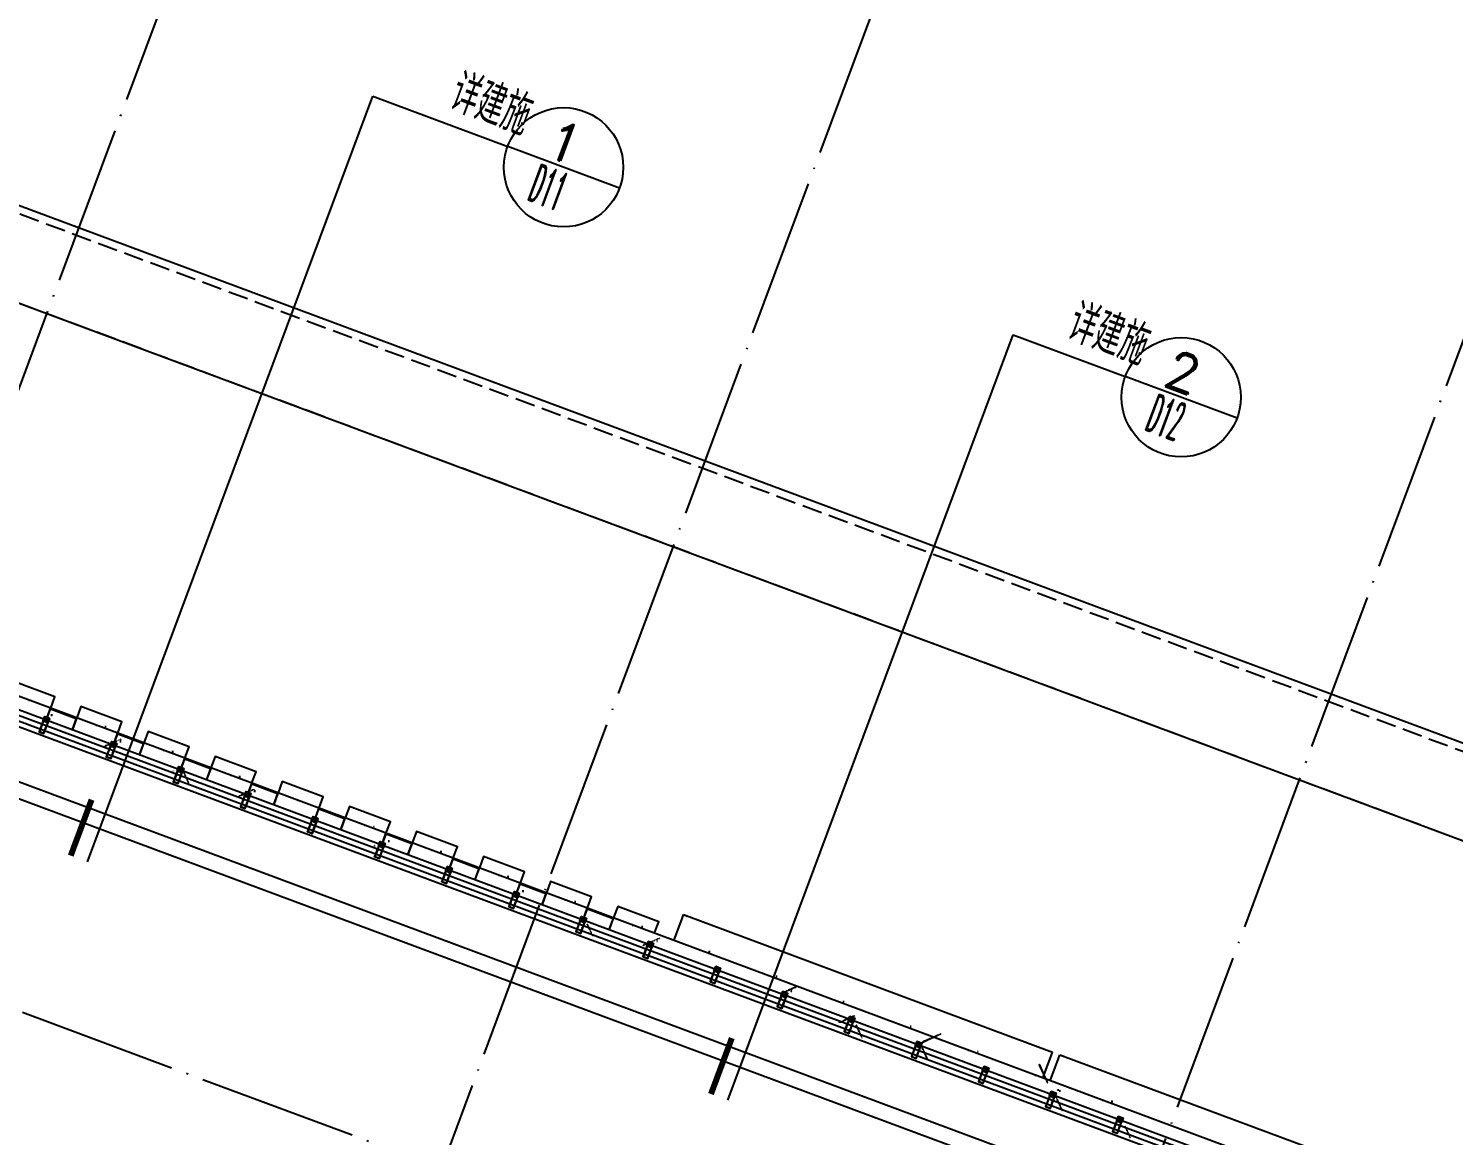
# Model space of a CAD drawing. Header units: millimetres. Extents: x 600121811 to 600690586, y 3472921280 to 3473279938.
# Drawn here: x 600526189 to 600544101, y 3473098117 to 3473112036 of the extents above; entities that cross this region are included whole.
import ezdxf
from ezdxf.enums import TextEntityAlignment as Align

# ---------------------------------------------------------------- set-up
doc = ezdxf.new("R2010")
doc.units = ezdxf.units.MM
doc.header["$LTSCALE"] = 1000
for name, pattern in [('AX-MALL-GIRD-200$0$DOTE', [2.4200000000000004, 2, -0.2, 0.02, -0.2]), ('AX-MALL-WALL-GJ$0$CENTER', [2, 1.25, -0.25, 0.25, -0.25]), ('AX-MALL-WALL-GJ$0$DASH', [0.35, 0.25, -0.1]), ('AX-MALL-WALL-GJ$0$HIDDEN', [0.375, 0.25, -0.125]), ('AX-MALL-WALL-GJ$0$HIDDEN2', [4.7624999999999975, 3.174999999999998, -1.587499999999999])]:
    doc.linetypes.add(name, pattern=pattern)
doc.layers.get('0').update_dxf_attribs({"linetype": 'CONTINUOUS'})
for name, color, linetype in [('AX-MALL-DIM-PGJ$0$A-Anno-Note', 241, 'CONTINUOUS'), ('AX-MALL-DIM-PGJ$0$DIM_IDEN', 3, 'CONTINUOUS'), ('AX-MALL-GIRD-200$0$A-Grid', 222, 'AX-MALL-GIRD-200$0$DOTE'), ('AX-MALL-GIRD-200$0$A-Grid-Iden', 11, 'CONTINUOUS'), ('AX-MALL-GJ-200$0$A-Anno-Note', 241, 'CONTINUOUS'), ('AX-MALL-WALL-GJ$0$A-Anno-Note', 241, 'CONTINUOUS'), ('AX-MALL-WALL-GJ$0$A-Curt', 151, 'CONTINUOUS'), ('AX-MALL-WALL-GJ$0$A-Detl-Patt', 8, 'CONTINUOUS'), ('AX-MALL-WALL-GJ$0$A-Detl-Thin', 131, 'CONTINUOUS'), ('AX-MALL-WALL-GJ$0$A-SEE', 254, 'CONTINUOUS'), ('AX-MALL-WALL-GJ$0$AE-METL-01', 43, 'CONTINUOUS'), ('AX-MALL-WALL-GJ$0$AP', 3, 'CONTINUOUS'), ('AX-MALL-WALL-GJ$0$FIX', 2, 'CONTINUOUS'), ('AX-MALL-WALL-GJ$0$GASKET', 2, 'CONTINUOUS'), ('AX-MALL-WALL-GJ$0$TEXT', 2, 'CONTINUOUS')]:
    doc.layers.add(name, color=color, linetype=linetype)
doc.styles.add('AX-MALL-DIM-PGJ$0$_TCH_DIM', font='zy_en.shx', dxfattribs={"width": 0.7, "bigfont": 'zy_cn.shx'})
doc.styles.add('AX-MALL-DIM-PGJ$0$_TCH_LABEL', font='ROMAND.shx', dxfattribs={"width": 0.7, "height": 5, "bigfont": 'zy_cn.shx'})
doc.styles.add('AX-MALL-GIRD-200$0$_TCH_DIM_T3', font='zy_en.shx', dxfattribs={"width": 0.7, "bigfont": 'zy_cn.shx'})
doc.dimstyles.new('AX-MALL-GIRD-200$0$_TCH_ARCH&&200', dxfattribs={"dimtxt": 595, "dimasz": 300, "dimexe": 500, "dimexo": 500, "dimgap": 152.5, "dimtad": 1, "dimdec": 0, "dimzin": 0, "dimdsep": 46, "dimtxsty": 'AX-MALL-GIRD-200$0$_TCH_DIM_T3', "dimblk": 'AX-MALL-GIRD-200$0$_ArchTick', "dimcen": 0.09, "dimclrt": 7, "dimazin": 2, "dimtfac": 1, "dimtdec": 0, "dimtix": 1, "dimtmove": 2, "dimatfit": 3, "dimfxl": 500, "dimtolj": 1, "dimtzin": 0, "dimarcsym": 0})

# ---------------------------------------------------------------- blocks, each defined once
blk = doc.blocks.new('AX-MALL-GIRD-200$0$_ArchTick')
at = {"color": 0, "linetype": 'ByBlock', "const_width": 0.4}
blk.add_lwpolyline([(-0.5, -0.5), (0.5, 0.5)], dxfattribs=at)
blk = doc.blocks.new('*D153')
at = {"layer": 'AX-MALL-GIRD-200$0$A-Grid-Iden', "color": 0, "lineweight": -2, "transparency": 16777216}
for p, q in [((600537027.9331602, 3473112860.36863), (600538773.3973187, 3473117545.809365)), ((600538598.8509029, 3473117077.265292), (600546470.3913357, 3473114144.885506)), ((600544899.473593, 3473109927.988844), (600546644.9377515, 3473114613.429579))]:
    blk.add_line(p, q, dxfattribs=at)
at = {"layer": 'AX-MALL-GIRD-200$0$A-Grid-Iden', "color": 0, "lineweight": -2, "transparency": 16777216, "xscale": 300, "yscale": 300, "zscale": 300}
for p, rotation in [((600538598.8509029, 3473117077.265292), 159.5681613094948), ((600546470.3913357, 3473114144.885506), 339.5681613094948)]:
    blk.add_blockref('AX-MALL-GIRD-200$0$_ArchTick', p, dxfattribs=dict(at, rotation=rotation))
at = {"layer": 'AX-MALL-GIRD-200$0$A-Grid-Iden', "color": 7, "transparency": 16777216, "insert": (600542691.7128934, 3473116032.765064), "char_height": 595, "attachment_point": 5, "rotation": 339.5681613017562, "style": 'AX-MALL-GIRD-200$0$_TCH_DIM_T3'}
blk.add_mtext('\\A1;8400', dxfattribs=at)
blk = doc.blocks.new('AX-MALL-WALL-GJ$0$fregergcbvvvvvv')
at = {"layer": 'AX-MALL-WALL-GJ$0$AE-METL-01'}
for points in [[(-7.152557373046875e-07, -149.9999980926514), (-3.576278686523438e-07, 9.5367431640625e-07), (349.9999996423721, 9.5367431640625e-07), (350, -149.9999995231628)], [(2.999999403953552, -149.9999985694885), (2.999999523162842, -2.999999046325684), (346.9999998807907, -2.999999046325684), (347, -149.9999995231628)]]:
    blk.add_lwpolyline(points, dxfattribs=at)
blk = doc.blocks.new('AX-MALL-WALL-GJ$0$fgegrhrthr')
at = {"layer": 'AX-MALL-WALL-GJ$0$A-Curt'}
for p, q in [((358377.2174133266, 135460.9706773424), (420057.1615962979, 135461.5180163353)), ((358377.2180049161, 135394.3040106783), (420057.1621878873, 135394.8513496713)), ((358377.2185965055, 135327.6373440142), (420057.1627794768, 135328.1846830072)), ((358377.219188095, 135260.9706773502), (420057.1633710662, 135261.5180163432))]:
    blk.add_line(p, q, dxfattribs=at)
at = {"layer": 'AX-MALL-WALL-GJ$0$A-SEE'}
for p, q in [((389662.6901654005, 135911.3483934402), (389662.6901655197, 135961.3483939171)), ((389662.6901655197, 135961.3483939171), (389712.6901643276, 135961.3483915329)), ((389662.6901651621, 135911.3483943939), (389662.6901648045, 135961.3483996391)), ((389662.6901655197, 135961.3483939171), (389712.6901651621, 135961.3483920097)), ((394562.690164566, 135961.3483529091), (394612.6901643276, 135961.3483510017)), ((394562.690164566, 135961.3483529091), (394612.6901646852, 135961.3483505249)), ((394612.6901644468, 135911.3483514786), (394612.6901643276, 135961.3483510017)), ((394612.690164566, 135911.3483572006), (394612.6901650429, 135961.3483581543)), ((394712.6901640892, 135911.3483529091), (394712.6901630163, 135961.3483529091)), ((394712.6901632547, 135961.3483524323), (394762.690164566, 135961.3483510017)), ((394712.6901640892, 135911.3483529091), (394712.6901654005, 135961.3483538628)), ((394712.6901654005, 135961.3483538628), (394762.690164566, 135961.3483510017)), ((389662.6901651621, 135611.2669477463), (389662.6901654005, 135911.3483934402)), ((389662.6901650429, 135611.2669487), (389662.6901651621, 135911.3483943939)), ((394612.6901651621, 135611.2669043541), (394612.6901644468, 135911.3483514786)), ((394612.6901651621, 135611.2669081688), (394612.690164566, 135911.3483572006)), ((394712.6901656389, 135611.266907692), (394712.6901640892, 135911.3483529091)), ((394712.6901656389, 135611.266907692), (394712.6901640892, 135911.3483529091)), ((430259.3907294273, 135611.3383440971), (358377.2249561548, 135618.8982167244))]:
    blk.add_line(p, q, dxfattribs=at)
for points in [[(389662.6901655197, 135961.3483939171), (394612.6901646852, 135961.3483738899)], [(394712.6901646852, 135961.3483753204), (399662.6901643276, 135961.3477468491)], [(381302.1630769968, 135618.9322690964), (381302.1598396301, 135768.8936576843), (380752.1598408222, 135768.8847489357), (380752.1623382568, 135618.6615405083)], [(382202.1630760431, 135618.9322686195), (382202.1598408222, 135768.8936553001), (381652.1598404646, 135768.8847432137), (381652.1623381376, 135618.6615366936)], [(383102.16307652, 135618.9322667122), (383102.1598393917, 135768.8936548233), (382552.1598408222, 135768.8847455978), (382552.16233778, 135618.6615386009)], [(384002.1630772352, 135618.932264328), (384002.1598409414, 135768.8936524391), (383452.1598395109, 135768.8847470284), (383452.1623370647, 135618.6615357399)], [(384902.1630773544, 135618.9322657585), (384902.1598402262, 135768.8936591148), (384352.1598399878, 135768.8847498894), (384352.1623369455, 135618.6615424156)], [(385802.1630749702, 135619.0293822289), (385802.1598386765, 135768.99077034), (385252.1598386765, 135768.9818611145), (385252.1623362303, 135618.7586545944)], [(386702.1630746126, 135619.029384613), (386702.159838438, 135768.9907727242), (386152.1598391533, 135768.9818630219), (386152.1623357534, 135618.7586512566)], [(387602.1630754471, 135619.0293803215), (387602.1598385572, 135768.9907693863), (387052.1598386765, 135768.9818630219), (387052.1623350382, 135618.7586522102)], [(388502.1630755663, 135619.0293812752), (388502.159837842, 135768.9907693863), (387952.1598383188, 135768.9818601608), (387952.162335515, 135618.7586526871)], [(389402.1630744934, 135619.0293836594), (389402.159837842, 135768.9907712936), (388852.1598391533, 135768.9818630219), (388852.1623359919, 135618.7586555481)]]:
    blk.add_lwpolyline(points, dxfattribs=at)
at = {"layer": 'AX-MALL-WALL-GJ$0$AE-METL-01', "rotation": 359.9999999994209}
for p in [(381302.1624262333, 135610.7261819839), (382202.1624257565, 135610.7411804199), (383102.1624245644, 135610.7487683296), (384002.162425518, 135610.7487716675), (384902.1624234915, 135610.8458871841), (385802.162422657, 135610.8458843231), (386702.1624245644, 135610.8159685135), (387602.1624233723, 135610.8309249878), (388502.1624240875, 135610.8458838463)]:
    blk.add_blockref('AX-MALL-WALL-GJ$0$fregergcbvvvvvv', p, dxfattribs=at)
blk = doc.blocks.new('AX-MALL-WALL-GJ$0$尺寸分格点')
at = {"ltscale": 10}
h = blk.add_hatch(color=1, dxfattribs=at)
h.dxf.hatch_style = 1
edge = h.paths.add_edge_path()
edge.add_line((0, -1.5), (-5.470445860503725e-37, 1.862645149230957e-09))
edge.add_line((0, 1.862645149230957e-09), (-1.5, 0))
edge.add_arc((0, 0), 1.5, 180, 270)
edge = h.paths.add_edge_path()
edge.add_line((0, 1.5), (5.470445846917725e-37, 1.862645149230957e-09))
edge.add_line((0, 1.862645149230957e-09), (1.5, 0))
edge.add_arc((0, 0), 1.5, 0, 90)
for p, q in [((-2.5, 0), (2.5, 0)), ((0, -2.5), (0, 2.5))]:
    blk.add_line(p, q)
blk.add_circle((0, 0), 1.5)
blk = doc.blocks.new('AX-MALL-WALL-GJ$0$定位点')
blk.add_blockref('AX-MALL-WALL-GJ$0$尺寸分格点', (0, 0))
blk = doc.blocks.new('AX-MALL-WALL-GJ$0$A$C3802349C')
at = {"layer": 'AX-MALL-WALL-GJ$0$GASKET'}
h = blk.add_hatch(dxfattribs=at)
h.set_pattern_fill('ANSI35', color=1, scale=0.3750125207812556, angle=-180, style=0)
h.set_pattern_definition([(225, (-14292809.63515486, -9063882.472551338), (0.8419271213058608, -0.8419271213058608), []), (225, (-14292810.47708235, -9063882.472551338), (0.8419271213058608, -0.8419271213058608), [1.488330941850608, -0.2976661883701216, 0, -0.2976661883701216])])
edge = h.paths.add_edge_path()
edge.add_line((-4.151144333183765, 8), (-1.924371063709259, 8))
edge.add_line((-1.924371063709259, 8), (0, 0))
edge.add_line((0, 0), (-1, 0))
edge.add_arc((-173.3719842011968, -63.27551823887059), 183.6188774223807, 20.15753080045416, 22.84073975264292)
at = {"layer": 'AX-MALL-WALL-GJ$0$GASKET', "elevation": -0.1213156449062388}
blk.add_lwpolyline([(-4.151144333183765, 8), (-1.924371063709259, 8), (0, 0), (-1, 0, 0.01170824263980096)], format="xyb", close=True, dxfattribs=at)
blk = doc.blocks.new('AX-MALL-WALL-GJ$0$A$C431B1AE9')
at = {"layer": 'AX-MALL-WALL-GJ$0$GASKET'}
h = blk.add_hatch(dxfattribs=at)
h.set_pattern_fill('ANSI37', color=1, scale=0.35, style=0)
h.set_pattern_definition([(45, (-14292809.63515486, -9063882.472551338), (-0.3928862052967754, 0.3928862052967754), []), (135, (-14292809.63515486, -9063882.472551338), (-0.3928862052967754, -0.3928862052967754), [])])
h.paths.add_polyline_path([(3.006717517971992, 0), (0, 0), (-1.924371063709259, 8), (-1, 8), (-0.3333333134651184, 7), (0.3333333134651184, 7), (0.6666666865348816, 8), (1.333333313465118, 8), (1.666666686534882, 7), (2.333333313465118, 7), (2.666666686534882, 8), (3.333333313465118, 8), (3.666666686534882, 7), (4.333333313465118, 7), (4.666666686534882, 8), (5.333333313465118, 8), (5.666666686534882, 7), (6.333333313465118, 7), (6.666666686534882, 8), (7.333333313465118, 8), (7.666666686534882, 7), (8.333333313465118, 7), (8.666666686534882, 8), (9.333333313465118, 8), (9.666666686534882, 7), (10.33333331346512, 7), (11, 8), (11.82815510034561, 8), (10, 0), (6.993282483890653, 0), (6.993282483890653, -1.195969490334392), (7.790595477446914, -1.195969490334392), (7.790595477446914, -1.886535448953509), (6.786871323361993, -2.890259601175785), (3.213128676638007, -2.890259601175785), (2.209404524415731, -1.886535448953509), (2.209404524415731, -1.195969490334392), (3.006717517971992, -1.195969490334392)])
edge = h.paths.add_edge_path(flags=16)
edge.add_ellipse((5, 3.75), major_axis=(-3.000000000596629, 1.102163919055573e-15), ratio=0.5833333332173223, start_angle=0, end_angle=360, ccw=False)
h.paths.add_polyline_path([(4.202687006443739, -0.1993282493203878), (4.202687006443739, -1.694290110841393), (5.797312993556261, -1.694290110841393), (5.797312993556261, -0.1993282493203878)], flags=16)
for points in [[(6.993282483890653, 0), (10, 0), (11.82815510034561, 8), (11, 8), (10.33333331346512, 7), (9.666666686534882, 7), (9.333333313465118, 8), (8.666666686534882, 8), (8.333333313465118, 7), (7.666666686534882, 7), (7.333333313465118, 8), (6.666666686534882, 8), (6.333333313465118, 7), (5.666666686534882, 7), (5.333333313465118, 8), (4.666666686534882, 8), (4.333333313465118, 7), (3.666666686534882, 7), (3.333333313465118, 8), (2.666666686534882, 8), (2.333333313465118, 7), (1.666666686534882, 7), (1.333333313465118, 8), (0.6666666865348816, 8), (0.3333333134651184, 7), (-0.3333333134651184, 7), (-1, 8), (-1.924371063709259, 8), (0, 0), (3.006717517971992, 0), (3.006717517971992, 0), (3.006717517971992, -1.195969490334392), (2.209404524415731, -1.195969490334392), (2.209404524415731, -1.886535448953509), (3.213128676638007, -2.890259601175785), (6.786871323361993, -2.890259601175785), (7.790595477446914, -1.886535448953509), (7.790595477446914, -1.195969490334392), (6.993282483890653, -1.195969490334392)], [(5.797312993556261, -0.1993282493203878), (5.797312993556261, -1.694290110841393), (4.202687006443739, -1.694290110841393), (4.202687006443739, -0.1993282493203878)]]:
    blk.add_lwpolyline(points, close=True, dxfattribs=at)
at = {"layer": 'AX-MALL-WALL-GJ$0$GASKET', "extrusion": (0, 0, -1)}
blk.add_ellipse((5, 3.75), major_axis=(-3.000000000596629, 1.102163919055573e-15), ratio=0.5833333332173223, dxfattribs=at)
blk = doc.blocks.new('AX-MALL-WALL-GJ$0$A$C6D1904FE')
at = {"color": 6, "ltscale": 10}
for name in ['AX-MALL-WALL-GJ$0$A$C3802349C', 'AX-MALL-WALL-GJ$0$A$C431B1AE9']:
    blk.add_blockref(name, (-5, 2.890259601175785), dxfattribs=at)
blk = doc.blocks.new('*U58')
at = {"color": 8, "linetype": 'AX-MALL-WALL-GJ$0$HIDDEN'}
for p, q in [((1.13686837721616e-13, 1.999999999999886), (40, 2.000000000000114)), ((39.00000000000011, -3.000000000000114), (39.00000000000028, 2.999999999999659)), ((1.13686837721616e-13, -2.000000000000114), (40, -2.000000000000341))]:
    blk.add_line(p, q, dxfattribs=at)
at = {"color": 0, "linetype": 'ByBlock'}
blk.add_lwpolyline([(5.684341886080801e-14, 5.999999999999886), (-1.838248336817855, 5.999999999999659, 0.2271033335269274), (-2.617369142194775, 5.626873807574043, 0.3523503326370215), (-2.617369142194832, -5.626873807574043, 0.227103333526957), (-1.838248336817799, -5.999999999999886), (-5.684341886080801e-14, -5.999999999999886)], format="xyb", close=True, dxfattribs=at)
at = {"color": 8, "linetype": 'AX-MALL-WALL-GJ$0$HIDDEN2'}
blk.add_lwpolyline([(-4.568611867420884, 0.7499999999998863), (-2.300000000000068, 0.7499999999998863), (-2.300000000000125, -0.7500000000001137), (-4.568611867420941, -0.7500000000001137)], dxfattribs=at)
at = {"color": 8, "linetype": 'ByBlock'}
blk.add_lwpolyline([(1.13686837721616e-13, -3.000000000000114), (39.00000000000028, -3.000000000000341), (40.00000000000045, -1.999999999999432), (39.99999999999955, 2.000000000000114), (39.00000000000028, 3.000000000000114), (1.13686837721616e-13, 2.999999999999886)], dxfattribs=at)
at = {"layer": 'AX-MALL-WALL-GJ$0$TEXT', "color": 8, "linetype": 'AX-MALL-WALL-GJ$0$CENTER'}
blk.add_line((43, -1.13686837721616e-13), (-7.600000000000023, -1.13686837721616e-13), dxfattribs=at)
blk = doc.blocks.new('AX-MALL-WALL-GJ$0$A$C4A6E1F89')
at = {"layer": 'AX-MALL-WALL-GJ$0$AP'}
for points in [[(31.30000000074506, 13.80000000074506), (31.30000000074506, 10), (27.30000000074506, 10), (27.30000000074506, 9), (31.30000000074506, 9), (31.30000000074506, 1.200000001117587), (-31.30000000074506, 1.200000001117587), (-31.30000000074506, 9), (-27.30000000074506, 9), (-27.30000000074506, 10), (-31.30000000074506, 10), (-31.30000000074506, 13.80000000074506), (-30.16000000014901, 15.32000000029802, 0.2874411353254684), (-30.13336061313748, 15.63748977147043), (-31.30000000074506, 17.90000000037253), (-31.30000000074506, 22), (-32.5, 22), (-32.5, 0), (32.5, 0), (32.5, 22), (31.30000000074506, 22), (31.30000000074506, 17.90000000037253), (30.13336061313748, 15.63748977147043, 0.2874411353254668), (30.16000000014901, 15.32000000029802)], [(0, 15.90000000037253), (0.400000000372529, 15.5), (28.30000000074506, 15.5), (28.30000000074506, 10.5), (29.80000000074506, 10.5), (31, 13.5), (29.93968884833157, 15.35087553970516, -0.2449413473478261), (29.9286532253027, 15.6279489248991), (31, 17.90000000037253), (31, 21.5, 0.414213562373095), (30.5, 22), (29.09999999962747, 22, 1.000000000000455), (29.09999999962747, 20.80000000074506), (29.09999999962747, 20.80000000074506, -0.4142135623733198), (29.59999999962747, 20.30000000074506), (29.59999999962747, 18.90000000037253, -0.4142135623731125), (29.09999999962747, 18.40000000037253), (23.90000000037253, 18.40000000037253, -0.4142135623730815), (23.40000000037253, 18.90000000037253), (23.40000000037253, 20.30000000074506, -0.4142135623731302), (23.90000000037253, 20.80000000074506, 0.9999999999998862), (23.90000000037253, 22), (21.40000000037253, 22), (21.40000000037253, 18.5), (11.40000000037253, 18.5), (9.300000000745058, 22), (8.5, 22), (8.5, 20), (-8.5, 20), (-8.5, 22), (-9.300000000745058, 22), (-11.40000000037253, 18.5), (-21.40000000037253, 18.5), (-21.40000000037253, 22), (-23.90000000037253, 22, 0.9999999999999053), (-23.90000000037253, 20.80000000074506, -0.4142135623731302), (-23.40000000037253, 20.30000000074506), (-23.40000000037253, 18.90000000037253, -0.4142135623730814), (-23.90000000037253, 18.40000000037253), (-29.09999999962747, 18.40000000037253, -0.4142135623731125), (-29.59999999962747, 18.90000000037253), (-29.59999999962747, 20.30000000074506, -0.4142135623733199), (-29.09999999962747, 20.80000000074506), (-29.09999999962747, 20.80000000074506, 1.000000000000473), (-29.09999999962747, 22), (-30.5, 22, 0.414213562373095), (-31, 21.5), (-31, 17.90000000037253), (-29.9286532253027, 15.6279489248991, -0.2449413473478107), (-29.93968885019422, 15.35087553970516), (-31, 13.5), (-29.80000000074506, 10.5), (-28.30000000074506, 10.5), (-28.30000000074506, 15.5), (-0.400000000372529, 15.5)]]:
    blk.add_lwpolyline(points, format="xyb", close=True, dxfattribs=at)
at = {"layer": 'AX-MALL-WALL-GJ$0$FIX', "extrusion": (-4.689947558750686e-09, -3.877222664414375e-09, -1), "xscale": -1, "zscale": -1, "rotation": 270}
blk.add_blockref('*U58', (-1.862645058000427e-09, 15.5, -7.954930736642706e-08), dxfattribs=at)
at = {"layer": 'AX-MALL-WALL-GJ$0$GASKET'}
blk.add_blockref('AX-MALL-WALL-GJ$0$A$C6D1904FE', (-26.5, 19.10974039882421, 0.1213156449062388), dxfattribs=at)
at = {"layer": 'AX-MALL-WALL-GJ$0$GASKET', "extrusion": (0, 0, -1), "zscale": -1, "rotation": 270}
blk.add_blockref('AX-MALL-WALL-GJ$0$定位点', (1.117587089538574e-07, 30.00001611188054, -0.1695423254371126), dxfattribs=at)
at = {"layer": 'AX-MALL-WALL-GJ$0$GASKET', "xscale": -1}
blk.add_blockref('AX-MALL-WALL-GJ$0$A$C6D1904FE', (26.49999977648258, 19.10974039882421, 0.1213156449062388), dxfattribs=at)
blk = doc.blocks.new('AX-MALL-WALL-GJ$0$A$C201F0766')
at = {"layer": 'AX-MALL-WALL-GJ$0$GASKET'}
h = blk.add_hatch(dxfattribs=at)
h.set_pattern_fill('ANSI35', color=1, scale=0.3750125207812556, angle=-180, style=0)
h.set_pattern_definition([(225, (-14292808.12419919, -9063908.843573337), (0.8419271213058608, -0.8419271213058608), []), (225, (-14292808.96612667, -9063908.843573337), (0.8419271213058608, -0.8419271213058608), [1.488330941850608, -0.2976661883701216, 0, -0.2976661883701216])])
edge = h.paths.add_edge_path()
edge.add_line((4.625009316951036, 7.210309842135757), (4.581123173236847, 7.210309841670096))
edge.add_ellipse((2.60770320892334e-08, 8.022399073466659), major_axis=(-7.236123461634007e-16, 5.908938361333678), ratio=0.782714245397402, start_angle=97.89939189545902, end_angle=262.100608104541, ccw=False)
edge.add_line((-4.581123121082783, 7.210309841670096), (-4.624990671873093, 7.210309842135757))
edge.add_line((-4.624990671873093, 7.210309842135757), (-4.625000026077032, -0.879502881783992))
edge.add_arc((-3.725290298461914e-07, -12.60038345353678), 12.60038345226483, 68.4660575448051, 111.5339390721038, ccw=False)
edge.add_line((4.624999966472387, -0.8795031546615064), (4.625009316951036, 7.210309842135757))
h = blk.add_hatch(dxfattribs=at)
h.set_pattern_fill('HONEY', color=1, scale=0.3750125207812556, angle=-180, style=0)
h.set_pattern_definition([(180, (-14292808.12419919, -9063908.843573337), (-0.8929985651103648, -0.515572838757882), [0.5953323767402432, -1.190664753480486]), (299.9999999999999, (-14292808.12419919, -9063908.843573337), (0.8929984584207664, -0.5155730235496873), [0.5953323767402432, -1.190664753480486]), (240, (-14292808.12419919, -9063908.843573337), (-1.066895984922232e-07, -1.031145862307569), [-1.190664753480486, 0.5953323767402432])])
edge = h.paths.add_edge_path()
edge.add_ellipse((-8.195638656616211e-08, 8.022399073466659), major_axis=(-1.447224692326801e-15, 5.908938361333678), ratio=0.782714245397402, start_angle=0, end_angle=360)
blk = doc.blocks.new('AX-MALL-WALL-GJ$0$A$C398804AB')
at = {"color": 3}
blk.add_lwpolyline([(-7.749999977648258, 0.3999998643994331, 0.4142135656464321), (-7.249999970197678, -0.1000001300126314), (-0.09999999962747097, -0.1000000014901161), (0, 0), (0.09999999962747097, -0.1000000014901161), (7.249999970197678, -0.1000001300126314, 0.4142135656464319), (7.749999977648258, 0.3999998643994331)], format="xyb", dxfattribs=at)
at = {"layer": 'AX-MALL-WALL-GJ$0$AP'}
blk.add_lwpolyline([(-7.749999977648258, 0.3999998681247234), (-7.75, 36.51999995112419), (-23.5, 36.51999995112419), (-23.5, 33.01999995112419, -0.414213562373095), (-24, 32.51999995112419), (-25.40000000037253, 32.51999995112419, -0.9999999999999999), (-25.40000000037253, 33.71999995037913, 0.4142135623730647), (-24.90000000037253, 34.21999995037913), (-24.90000000037253, 35.61999995075166, 0.4142135623730833), (-25.40000000037253, 36.11999995075166), (-30.59999999962747, 36.11999995075166, 0.4142135623731005), (-31.09999999962747, 35.61999995075166), (-31.09999999962747, 34.21999995037913, 0.4142135623731651), (-30.59999999962747, 33.71999995037913, -0.9999999999999999), (-30.59999999962747, 32.51999995112419), (-32, 32.51999995112419, -0.4142135623730762), (-32.5, 33.01999995112419), (-32.5, 182.0199982952327, -0.4142135623730963), (-32, 182.5199982952327), (32, 182.5199982952327, -0.4142135623730427), (32.5, 182.0199982952327), (32.5, 33.01999995112419, -0.4142135623730139), (32, 32.51999995112419), (30.59999999962747, 32.51999995112419, -0.9999999999999999), (30.59999999962747, 33.71999995037913, 0.4142135623732183), (31.09999999962747, 34.21999995037913), (31.09999999962747, 35.61999995075166, 0.4142135623730417), (30.59999999962747, 36.11999995075166), (25.40000000037253, 36.11999995075166, 0.4142135623731484), (24.90000000037253, 35.61999995075166), (24.90000000037253, 34.21999995037913, 0.4142135623730417), (25.40000000037253, 33.71999995037913, -0.9999999999999999), (25.40000000037253, 32.51999995112419), (24, 32.51999995112419, -0.4142135623730417), (23.5, 33.01999995112419), (23.5, 36.51999995112419), (7.75, 36.51999995112419), (7.750000022351742, 0.3999998681247234)], format="xyb", dxfattribs=at)
for points in [[(29.5, 40.52000945061445), (-29.5, 40.52000945061445), (-29.5, 64.45474449545145), (-28.49999050050974, 65.45475399307907), (-28.49999050050974, 85.45475399307907), (-29.5, 86.45476348884404), (-29.5, 92.92071198485792), (-28.49999050050974, 93.92072148248553), (-28.49999050050974, 113.9207214824855), (-29.5, 114.9207309782505), (-29.5, 179.5199982952327), (29.5, 179.5199982952327), (29.5, 114.9207309782505), (28.49999050050974, 113.9207214824855), (28.49999050050974, 93.92072148248553), (29.5, 92.92071198485792), (29.5, 86.45476348884404), (28.49999050050974, 85.45475399307907), (28.49999050050974, 65.45475399307907), (29.5, 64.45474449545145)], [(-4.75, 2.899999890476465), (-4.75, 36.51999995112419), (4.75, 36.51999995112419), (4.75, 2.899999890476465)]]:
    blk.add_lwpolyline(points, close=True, dxfattribs=at)
blk = doc.blocks.new('AX-MALL-WALL-GJ$0$A$C031A570D')
at = {"layer": 'AX-MALL-WALL-GJ$0$GASKET'}
h = blk.add_hatch(dxfattribs=at)
h.set_pattern_fill('ANSI37', color=1, scale=0.35, style=0)
h.set_pattern_definition([(45, (-28686473.88232677, -17866958.96207136), (-0.3928862052967754, 0.3928862052967754), []), (135, (-28686473.88232677, -17866958.96207136), (-0.3928862052967754, -0.3928862052967754), [])])
edge = h.paths.add_edge_path(flags=16)
edge.add_line((0.4479895178228617, -2.5), (-0.6520104836672544, -2.5))
edge.add_arc((-0.6520104836841905, -2.300000000761994), 0.1999999992380062, 179.9999999951482, 270.0000000048518, ccw=False)
edge.add_line((-0.8520104829221964, -2.300000000745058), (-0.8520104829221964, -1.099999999627471))
edge.add_arc((-0.6520104827190034, -1.100000000575722), 0.200000000203193, 89.9999997380454, 179.9999997283461, ccw=False)
edge.add_line((-0.6520104818046093, -0.900000000372529), (0.4479895178228617, -0.900000000372529))
edge.add_arc((0.4479895178228099, -1.099999999627523), 0.1999999992549937, 1.4779288903810084e-11, 89.99999999998522, ccw=False)
edge.add_line((0.6479895170778036, -1.099999999627471), (0.6479895170778036, -2.300000000745058))
edge.add_arc((0.447989517822728, -2.300000000744924), 0.1999999992550756, 270.00000000003826, 359.9999999999617, ccw=False)
edge = h.paths.add_edge_path(flags=16)
edge.add_line((3.25, -6.959776679053903), (3.249999998137355, -5.460273051634431))
edge.add_arc((2.752593796818533, -5.588659923981967), 0.5137082032648524, 14.47288401547784, 73.43202089108867)
edge.add_arc((0.05064282435228568, -16.32822180133598), 11.58749800659758, 75.76971431944138, 104.7475452508029)
edge.add_arc((-2.826484009876017, -5.549036338968328), 0.4327163524049084, 99.65762587733329, 168.1638378280875)
edge.add_line((-3.250000001862645, -5.460273051634431), (-3.25, -6.959776679053903))
edge.add_arc((-2.750000000785429, -6.959776678984368), 0.4999999992145705, 180.0000000079681, 252.652994767184)
edge.add_arc((-2.664828544169689e-11, 1.844165788236001), 9.723443118255906, 252.6532655821475, 287.3467351540981)
edge.add_arc((2.750000001329266, -6.959776679368228), 0.499999998670735, 287.3470194983008, 360.000000036019)
edge = h.paths.add_edge_path()
edge.add_line((4, -10.12004972994328), (5.196692196652293, -10.12004972994328))
edge.add_arc((5.196692197142482, -9.920049729702583), 0.2000000002406921, 269.9999998595713, 383.1985898189387)
edge.add_line((5.380521204322577, -9.841265872120857), (4.05898916348815, -2.646648775786161))
edge.add_arc((3.866236349709822, -2.700000001174841), 0.200000001174841, 15.47132820595848, 90.00000004069459)
edge.add_line((3.866236349567771, -2.5), (1.599999997764826, -2.5))
edge.add_arc((1.599999997764726, -2.300000000745158), 0.1999999992548425, 179.9999999999715, 270.0000000000285, ccw=False)
edge.add_line((1.399999998509884, -2.300000000745058), (1.399999998509884, -1.5))
edge.add_arc((1.599999997765529, -1.500000000000703), 0.1999999992556454, 90.00000000020151, 179.9999999997985, ccw=False)
edge.add_line((1.599999997764826, -1.300000000745058), (2.299999998882413, -1.300000000745058))
edge.add_arc((2.299999998012943, -1.100000000620646), 0.2000000001244118, 270.0000002490847, 360.0000002845238)
edge.add_line((2.499999998137355, -1.099999999627471), (2.499999998137355, -0.2000000011175871))
edge.add_arc((2.299999997951289, -0.2000000001860655), 0.2000000001860656, 359.9999997331387, 449.9999997332528)
edge.add_line((2.299999998882413, 0), (-2.300000000745058, 0))
edge.add_arc((-2.300000000767888, -0.2000000010947573), 0.2000000010947573, 89.99999999345975, 180.0000000065402)
edge.add_line((-2.500000001862645, -0.2000000011175871), (-2.500000001862645, -1.099999999627471))
edge.add_arc((-2.300000000745037, -1.09999999962745), 0.2000000011176084, 180.0000000000061, 269.9999999999939)
edge.add_line((-2.300000000745058, -1.300000000745058), (-1.600000001490116, -1.300000000745058))
edge.add_arc((-1.600000000541876, -1.500000000914405), 0.2000000001693465, 2.619577230689174e-07, 90.00000027165089, ccw=False)
edge.add_line((-1.400000000372529, -1.5), (-1.400000002235174, -2.300000000745058))
edge.add_arc((-1.600000001489917, -2.300000000745257), 0.199999999254743, -90.00000000005701, 5.701394911739044e-11, ccw=False)
edge.add_line((-1.600000001490116, -2.5), (-4.750000001862645, -2.5))
edge.add_arc((-4.750000001862645, -2), 0.5, 180, 270, ccw=False)
edge.add_line((-5.250000001862645, -2), (-5.250000001862645, -1))
edge.add_line((-5.250000001862645, -1), (-5.550000000745058, -1))
edge.add_arc((-5.550000000745058, -1.700000001117587), 0.7000000011175871, 90, 180)
edge.add_line((-6.250000001862645, -1.700000001117587), (-6.250000001862645, -2.5))
edge.add_arc((-21.55097778051301, -2.75912886012348), 15.30317185255727, -26.563419290052877, 0.9702367440764874, ccw=False)
edge.add_arc((-7.501144340111677, -9.772550713046272), 0.4000000000772927, 154.8453495136513, 325.781492258753)
edge.add_arc((-18.33916502293011, -3.056458835212569), 13.14988893811881, 328.1403989887935, 352.6787409764221)
edge.add_arc((-5.10833269223211, -4.799999999425034), 0.1999999997975632, 90.00000038522899, 160.1791058056141, ccw=False)
edge.add_line((-5.108332693576813, -4.599999999627471), (-4.211626494303346, -4.599999999627471))
edge.add_arc((-4.211626495117946, -4.799999999972099), 0.2000000003446285, -24.401291975496406, 89.99999976663429, ccw=False)
edge.add_line((-4.029491625726223, -4.882624993100762), (-5.57977457717061, -10.12004972994328))
edge.add_line((-5.57977457717061, -10.12004972994328), (-3.85655820928514, -10.12004972994328))
edge.add_line((-3.85655820928514, -10.12004972994328), (-3.744390545412898, -10.04678599908948))
edge.add_line((-3.744390545412898, -10.04678599908948), (-3.601631700992584, -9.914268443360925))
edge.add_line((-3.601631700992584, -9.914268443360925), (-3.131442086771131, -9.432502878829837))
edge.add_arc((-2.966135769468793, -9.62004972916371), 0.249999999220435, 90.00000014064523, 131.3933860177586, ccw=False)
edge.add_line((-2.966135770082474, -9.370049729943275), (-2.741758463904262, -9.370049729943275))
edge.add_arc((-2.741758464839219, -9.470049730505703), 0.100000000562428, -5.315262114891084e-07, 89.99999946430859, ccw=False)
edge.add_line((-2.641758464276791, -9.470049731433392), (-2.631878837943077, -9.710395282134414))
edge.add_line((-2.631878837943077, -9.710395282134414), (-2.662470018491149, -9.873493811115623))
edge.add_line((-2.662470018491149, -9.873493811115623), (-2.784834742546082, -9.893881127238274))
edge.add_line((-2.784834742546082, -9.893881127238274), (-2.856214165687561, -9.914268443360925))
edge.add_line((-2.856214165687561, -9.914268443360925), (-2.866411225870252, -9.995817709714174))
edge.add_line((-2.866411225870252, -9.995817709714174), (-2.815425923094153, -10.09775429032743))
edge.add_line((-2.815425923094153, -10.09775429032743), (-2.744046501815319, -10.12004972994328))
edge.add_line((-2.744046501815319, -10.12004972994328), (-2.35655820928514, -10.12004972994328))
edge.add_line((-2.35655820928514, -10.12004972994328), (-2.244390545412898, -10.04678599908948))
edge.add_line((-2.244390545412898, -10.04678599908948), (-2.101631700992584, -9.914268443360925))
edge.add_line((-2.101631700992584, -9.914268443360925), (-1.631442086771131, -9.432502878829837))
edge.add_arc((-1.466135769468793, -9.62004972916371), 0.2499999992204352, 90.00000014064528, 131.3933860177586, ccw=False)
edge.add_line((-1.466135770082474, -9.370049729943275), (-1.241758463904262, -9.370049729943275))
edge.add_arc((-1.241758464838068, -9.470049730504552), 0.1000000005612769, -5.321857088347315e-07, 89.99999946496808, ccw=False)
edge.add_line((-1.141758464276791, -9.470049731433392), (-1.131878837943077, -9.710395282134414))
edge.add_line((-1.131878837943077, -9.710395282134414), (-1.162470018491149, -9.873493811115623))
edge.add_line((-1.162470018491149, -9.873493811115623), (-1.284834742546082, -9.893881127238274))
edge.add_line((-1.284834742546082, -9.893881127238274), (-1.356214165687561, -9.914268443360925))
edge.add_line((-1.356214165687561, -9.914268443360925), (-1.366411225870252, -9.995817709714174))
edge.add_line((-1.366411225870252, -9.995817709714174), (-1.315425923094153, -10.09775429032743))
edge.add_line((-1.315425923094153, -10.09775429032743), (-1.244046501815319, -10.12004972994328))
edge.add_line((-1.244046501815319, -10.12004972994328), (-0.85655820928514, -10.12004972994328))
edge.add_line((-0.85655820928514, -10.12004972994328), (-0.7443905454128981, -10.04678599908948))
edge.add_line((-0.7443905454128981, -10.04678599908948), (-0.6016317009925842, -9.914268443360925))
edge.add_line((-0.6016317009925842, -9.914268443360925), (-0.1314420867711306, -9.432502878829837))
edge.add_arc((0.03386423053591846, -9.62004972917618), 0.2499999992329053, 90.00000014172502, 131.3933860166789, ccw=False)
edge.add_line((0.03386422991752625, -9.370049729943275), (0.2582415360957384, -9.370049729943275))
edge.add_arc((0.2582415351619317, -9.470049730504552), 0.1000000005612769, -5.321857088347315e-07, 89.99999946496808, ccw=False)
edge.add_line((0.3582415357232094, -9.470049731433392), (0.3681211620569229, -9.710395282134414))
edge.add_line((0.3681211620569229, -9.710395282134414), (0.3375299815088511, -9.873493811115623))
edge.add_line((0.3375299815088511, -9.873493811115623), (0.2151652574539185, -9.893881127238274))
edge.add_line((0.2151652574539185, -9.893881127238274), (0.143785834312439, -9.914268443360925))
edge.add_line((0.143785834312439, -9.914268443360925), (0.1335887741297483, -9.995817709714174))
edge.add_line((0.1335887741297483, -9.995817709714174), (0.1845740769058466, -10.09775429032743))
edge.add_line((0.1845740769058466, -10.09775429032743), (0.2559534981846809, -10.12004972994328))
edge.add_line((0.2559534981846809, -10.12004972994328), (0.64344179071486, -10.12004972994328))
edge.add_line((0.64344179071486, -10.12004972994328), (0.7556094545871019, -10.04678599908948))
edge.add_line((0.7556094545871019, -10.04678599908948), (0.8983682990074158, -9.914268443360925))
edge.add_line((0.8983682990074158, -9.914268443360925), (1.368557913228869, -9.432502878829837))
edge.add_arc((1.533864230537446, -9.620049729180224), 0.2499999992369481, 90.00000014207512, 131.3933860163288, ccw=False)
edge.add_line((1.533864229917526, -9.370049729943275), (1.936520639806986, -9.370049729943275))
edge.add_arc((1.9365206398038, -9.470049731436577), 0.1000000014933011, 1.8247874322696589e-09, 89.99999999817493, ccw=False)
edge.add_line((2.036520641297102, -9.470049731433392), (2.046400267630816, -9.710395282134414))
edge.add_line((2.046400267630816, -9.710395282134414), (2.015809085220098, -9.873493811115623))
edge.add_line((2.015809085220098, -9.873493811115623), (1.893444361165166, -9.893881127238274))
edge.add_line((1.893444361165166, -9.893881127238274), (1.822064939886332, -9.914268443360925))
edge.add_line((1.822064939886332, -9.914268443360925), (1.811867879703641, -9.995817709714174))
edge.add_line((1.811867879703641, -9.995817709714174), (1.862853180617094, -10.09775429032743))
edge.add_line((1.862853180617094, -10.09775429032743), (1.934232603758574, -10.12004972994328))
edge.add_line((1.934232603758574, -10.12004972994328), (2.321720896288753, -10.12004972994328))
edge.add_line((2.321720896288753, -10.12004972994328), (2.433888560160995, -10.04678599908948))
edge.add_line((2.433888560160995, -10.04678599908948), (2.576647404581308, -9.914268443360925))
edge.add_line((2.576647404581308, -9.914268443360925), (3.046837016940117, -9.432502878829837))
edge.add_arc((3.212143335179332, -9.620049731643517), 0.2500000017002416, 89.99999992847489, 131.3933858030421, ccw=False)
edge.add_line((3.212143335491419, -9.370049729943275), (3.614799745380878, -9.370049729943275))
edge.add_arc((3.614799744440467, -9.470049730511159), 0.1000000005678832, -5.28400619259628e-07, 89.99999946118368, ccw=False)
edge.add_line((3.714799745008349, -9.470049731433392), (3.724679371342063, -9.710395282134414))
edge.add_line((3.724679371342063, -9.710395282134414), (3.694088190793991, -9.873493811115623))
edge.add_line((3.694088190793991, -9.873493811115623), (3.571723466739058, -9.893881127238274))
edge.add_line((3.571723466739058, -9.893881127238274), (3.500344043597579, -9.914268443360925))
edge.add_line((3.500344043597579, -9.914268443360925), (3.490146983414888, -9.995817709714174))
edge.add_line((3.490146983414888, -9.995817709714174), (3.541132286190987, -10.09775429032743))
edge.add_line((3.541132286190987, -10.09775429032743), (3.612511707469821, -10.12004972994328))
edge.add_line((3.612511707469821, -10.12004972994328), (4, -10.12004972994328))
for points in [[(4, -10.12004972994328), (5.196692196652293, -10.12004972994328, 0.5384365873081324), (5.380521204322577, -9.841265872120857), (4.05898916348815, -2.646648775786161, 0.3371623231483117), (3.866236349567771, -2.5), (1.599999997764826, -2.5, -0.4142135623733865), (1.399999998509884, -2.300000000745058), (1.399999998509884, -1.5, -0.4142135623710347), (1.599999997764826, -1.300000000745058), (2.299999998882413, -1.300000000745058, 0.4142135625542577), (2.499999998137355, -1.099999999627471), (2.499999998137355, -0.2000000011175871, 0.414213562373678), (2.299999998882413, 0), (-2.300000000745058, 0, 0.4142135624399619), (-2.500000001862645, -0.2000000011175871), (-2.500000001862645, -1.099999999627471, 0.4142135623730327), (-2.300000000745058, -1.300000000745058), (-1.600000001490116, -1.300000000745058, -0.4142135624226467), (-1.400000000372529, -1.5), (-1.400000002235174, -2.300000000745058, -0.414213562373678), (-1.600000001490116, -2.5), (-4.750000001862645, -2.5, -0.4142135623730951), (-5.250000001862645, -2), (-5.250000001862645, -1), (-5.550000000745058, -1, 0.4142135623730951), (-6.250000001862645, -1.700000001117587), (-6.250000001862645, -2.5, -0.1207195876744133), (-7.863209849223495, -9.602525517344475, 0.9238739062829604), (-7.170384753495455, -9.997490918263793, 0.1074797348853096), (-5.296484127640724, -4.732183797284961, -0.3161581866366376), (-5.108332693576813, -4.599999999627471), (-4.211626494303346, -4.599999999627471, -0.5452250111276254), (-4.029491625726223, -4.882624993100762), (-5.57977457717061, -10.12004972994328), (-3.85655820928514, -10.12004972994328), (-3.744390545412898, -10.04678599908948), (-3.601631700992584, -9.914268443360925), (-3.131442086771131, -9.432502878829837, -0.1826026066076273), (-2.966135770082474, -9.370049729943275), (-2.741758463904262, -9.370049729943275, -0.4142135623518001), (-2.641758464276791, -9.470049731433392), (-2.631878837943077, -9.710395282134414), (-2.662470018491149, -9.873493811115623), (-2.784834742546082, -9.893881127238274), (-2.856214165687561, -9.914268443360925), (-2.866411225870252, -9.995817709714174), (-2.815425923094153, -10.09775429032743), (-2.744046501815319, -10.12004972994328), (-2.35655820928514, -10.12004972994328), (-2.244390545412898, -10.04678599908948), (-2.101631700992584, -9.914268443360925), (-1.631442086771131, -9.432502878829837, -0.1826026066076273), (-1.466135770082474, -9.370049729943275), (-1.241758463904262, -9.370049729943275, -0.4142135623585429), (-1.141758464276791, -9.470049731433392), (-1.131878837943077, -9.710395282134414), (-1.162470018491149, -9.873493811115623), (-1.284834742546082, -9.893881127238274), (-1.356214165687561, -9.914268443360925), (-1.366411225870252, -9.995817709714174), (-1.315425923094153, -10.09775429032743), (-1.244046501815319, -10.12004972994328), (-0.85655820928514, -10.12004972994328), (-0.7443905454128981, -10.04678599908948), (-0.6016317009925842, -9.914268443360925), (-0.1314420867711306, -9.432502878829837, -0.1826026065978904), (0.03386422991752625, -9.370049729943275), (0.2582415360957384, -9.370049729943275, -0.4142135623585429), (0.3582415357232094, -9.470049731433392), (0.3681211620569229, -9.710395282134414), (0.3375299815088511, -9.873493811115623), (0.2151652574539185, -9.893881127238274), (0.143785834312439, -9.914268443360925), (0.1335887741297483, -9.995817709714174), (0.1845740769058466, -10.09775429032743), (0.2559534981846809, -10.12004972994328), (0.64344179071486, -10.12004972994328), (0.7556094545871019, -10.04678599908948), (0.8983682990074158, -9.914268443360925), (1.368557913228869, -9.432502878829837, -0.1826026065947343), (1.533864229917526, -9.370049729943275), (1.936520639806986, -9.370049729943275, -0.4142135623544356), (2.036520641297102, -9.470049731433392), (2.046400267630816, -9.710395282134414), (2.015809085220098, -9.873493811115623), (1.893444361165166, -9.893881127238274), (1.822064939886332, -9.914268443360925), (1.811867879703641, -9.995817709714174), (1.862853180617094, -10.09775429032743), (1.934232603758574, -10.12004972994328), (2.321720896288753, -10.12004972994328), (2.433888560160995, -10.04678599908948), (2.576647404581308, -9.914268443360925), (3.046837016940117, -9.432502878829837, -0.1826026065961477), (3.212143335491419, -9.370049729943275), (3.614799745380878, -9.370049729943275, -0.4142135623198528), (3.714799745008349, -9.470049731433392), (3.724679371342063, -9.710395282134414), (3.694088190793991, -9.873493811115623), (3.571723466739058, -9.893881127238274), (3.500344043597579, -9.914268443360925), (3.490146983414888, -9.995817709714174), (3.541132286190987, -10.09775429032743), (3.612511707469821, -10.12004972994328)], [(3.25, -6.959776679053903), (3.249999998137355, -5.460273051634431, 0.2630873795155346), (2.899079101160169, -5.096279812976718, 0.1271177729159115), (-2.899076651781797, -5.122452525421977, 0.308147539924378), (-3.250000001862645, -5.460280233994126, -3.590366987e-06), (-3.250000001862645, -5.460273051634431), (-3.25, -6.959776679053903, 0.3280726517255059), (-2.899079028517008, -7.43703493475914, 0.152545825913894), (2.899079147726297, -7.437034897506237, 0.3280725829936511)], [(0.4479895178228617, -2.5), (-0.6520104836672544, -2.5, -0.4142135624226994), (-0.8520104829221964, -2.300000000745058), (-0.8520104829221964, -1.099999999627471, -0.4142135623235128), (-0.6520104818046093, -0.900000000372529), (0.4479895178228617, -0.900000000372529, -0.4142135623729436), (0.6479895170778036, -1.099999999627471), (0.6479895170778036, -2.300000000745058, -0.4142135623727035)]]:
    blk.add_lwpolyline(points, format="xyb", close=True, dxfattribs=at)
blk = doc.blocks.new('AX-MALL-WALL-GJ$0$A$C4C804FB4')
at = {"layer": 'AX-MALL-WALL-GJ$0$GASKET', "color": 1}
for p, q in [((-7.75056073628366, 0.9999890886247158, -0.33908465081705), (-12.50111955218017, 13.99993453547359, -0.3390846588858165)), ((-12.50111955218017, 0.9999838881194592, -0.339084654794259), (-7.75056073628366, 13.99993973597884, -0.3390846549086076))]:
    blk.add_line(p, q, dxfattribs=at)
at = {"layer": 'AX-MALL-WALL-GJ$0$GASKET', "elevation": -0.1695423253799386}
blk.add_lwpolyline([(-12.50111955218017, 0.9999838881194592), (-12.50111955218017, 13.99993453547359), (-7.75056073628366, 13.99993973597884), (-7.75056073628366, 0.9999890886247158)], close=True, dxfattribs=at)
at = {"color": 2, "ltscale": 10}
blk.add_blockref('AX-MALL-WALL-GJ$0$A$C4A6E1F89', (-1.862645149230957e-09, -30.00001611188054, -0.1695423254371126), dxfattribs=at)
at = {"color": 6, "ltscale": 10}
for name, p in [('AX-MALL-WALL-GJ$0$A$C031A570D', (-27.75000255741179, 25.1199838872999, -0.09652932343510448)), ('AX-MALL-WALL-GJ$0$A$C398804AB', (-1.862645149230957e-09, -9.90001604706049, -0.1695423254371126))]:
    blk.add_blockref(name, p, dxfattribs=at)
at = {"color": 6, "ltscale": 10, "xscale": -1}
blk.add_blockref('AX-MALL-WALL-GJ$0$A$C031A570D', (27.75000255741179, 25.1199838872999, -0.09652932343510448), dxfattribs=at)
at = {"layer": 'AX-MALL-WALL-GJ$0$GASKET', "yscale": 0.513574065589584, "zscale": 0.513574065589584}
for p, xscale in [((-10.12583948485553, 1.451673759147525, -0.1695423253799386), 0.513574065589584), ((10.12472058273852, 1.451673759147525, -0.1695423253799386), -0.513574065589584)]:
    blk.add_blockref('AX-MALL-WALL-GJ$0$A$C201F0766', p, dxfattribs=dict(at, xscale=xscale))
blk = doc.blocks.new('AX-MALL-WALL-GJ$0$mqst5')
at = {"color": 6, "ltscale": 10, "xscale": -1, "rotation": 180}
for p in [(484322.2417178545, -464682.6511864122), (485222.2417481821, -464682.6432039794), (486122.2417785153, -464682.6352215465), (487022.241808841, -464682.6272391137), (487922.2418391705, -464682.6192566808), (488822.2418694999, -464682.6112742499), (489722.2418998275, -464682.6032918151), (490622.2419301569, -464682.5953093842), (491522.2419604864, -464682.5873269495), (492422.2419908121, -464682.5793445185), (493322.2419827618, -464682.5713620856), (494222.2419747133, -464682.5633796528), (495122.2419666573, -464682.5553972218), (496022.241958607, -464682.547414789), (496922.2419505566, -464682.539432358), (497822.2419425044, -464682.5314499252), (498722.2419344559, -464682.5234674923)]:
    blk.add_blockref('AX-MALL-WALL-GJ$0$A$C4C804FB4', p, dxfattribs=at)
blk = doc.blocks.new('AX-MALL-DIM-PGJ')
at = {"layer": 'AX-MALL-DIM-PGJ$0$DIM_IDEN'}
for p, q in [((600526930.9082468, 3473101557.710473), (600530517.101335, 3473111184.316164)), ((600530517.101335, 3473111184.316164), (600532212.4437056, 3473110552.751385)), ((600533618.0759258, 3473110029.112137), (600532212.4437056, 3473110552.751385)), ((600534978.6605926, 3473098559.686583), (600538564.8536811, 3473108186.292274)), ((600538564.8536811, 3473108186.292274), (600539975.1978401, 3473107660.897691)), ((600541380.8300605, 3473107137.258443), (600539975.1978402, 3473107660.897691))]:
    blk.add_line(p, q, dxfattribs=at)
at = {"layer": 'AX-MALL-DIM-PGJ$0$DIM_IDEN', "const_width": 75}
for points in [[(600526720.0634137, 3473101636.25636), (600526981.8830373, 3473102339.07247)], [(600534767.8157595, 3473098638.23247), (600535029.6353831, 3473099341.048581)]]:
    blk.add_lwpolyline(points, dxfattribs=at)
at = {"layer": 'AX-MALL-DIM-PGJ$0$DIM_IDEN'}
for centre in [(600532915.2598157, 3473110290.931761), (600540678.0139502, 3473107399.078067)]:
    blk.add_circle(centre, 750, dxfattribs=at)
at = {"layer": 'AX-MALL-DIM-PGJ$0$A-Anno-Note', "style": 'AX-MALL-DIM-PGJ$0$_TCH_DIM', "width": 0.7}
for p in [(600531448.8086398, 3473111027.258571), (600539211.5627747, 3473108135.404877)]:
    blk.add_text('详建施', height=506.3829787234042, rotation=339.5681613088448, dxfattribs=at).set_placement(p)
at = {"layer": 'AX-MALL-DIM-PGJ$0$A-Anno-Note', "style": 'AX-MALL-DIM-PGJ$0$_TCH_LABEL'}
for s, width, p, p2 in [('1', 1.312500000214866, (600532653.4578612, 3473110452.887733), (600533049.4870999, 3473110305.355221)), ('D11', 0.430327868922907, (600532442.6971297, 3473109887.131678), (600532838.7263684, 3473109739.599166)), ('2', 1.312500000214866, (600540416.2119961, 3473107561.034039), (600540812.2412348, 3473107413.501527)), ('D12', 0.4303278689229071, (600540205.4512644, 3473106995.277984), (600540601.4805031, 3473106847.745471))]:
    blk.add_text(s, height=482.9906831399546, rotation=339.5681613000222, dxfattribs=dict(at, width=width)).set_placement(p, p2, align=Align.FIT)
blk = doc.blocks.new('AX-MALL-GIRD-200')
at = {"layer": 'AX-MALL-GIRD-200$0$A-Grid'}
for p, q in [((600244912.440112, 3473204422.954183), (600602808.4442104, 3473071096.1909)), ((600490252.3073626, 3473011360.477263), (600528981.8463113, 3473115324.204344)), ((600498123.847796, 3473008428.097477), (600536853.3867447, 3473112391.824558)), ((600505995.3882287, 3473005495.717691), (600544724.9271781, 3473109459.444773))]:
    blk.add_line(p, q, dxfattribs=at)
at = {"layer": 'AX-MALL-GIRD-200$0$A-Grid-Iden'}
dim = blk.add_linear_dim(base=(600546470.3913357, 3473114144.885506), p1=(600536853.3867445, 3473112391.824557), p2=(600544724.9271772, 3473109459.444771), angle=339.5681613094948, dimstyle='AX-MALL-GIRD-200$0$_TCH_ARCH&&200', override={"dimgap": 0}, dxfattribs=at)
dim.commit()
dim.dimension.update_dxf_attribs({"geometry": '*D153', "text_midpoint": (600542691.7128934, 3473116032.765064), "dimtype": 129, "text_rotation": 339.5681613017562})
blk = doc.blocks.new('AX-MALL-WALL-GJ')
at = {"layer": 'AX-MALL-WALL-GJ$0$A-Detl-Patt'}
for points in [[(600352216.1899512, 3473167330.424515), (600571997.1320655, 3473085455.574539, -0.5347978061331552), (600573565.1388661, 3473078817.959502)], [(600352146.3713847, 3473167143.006886), (600571927.3134992, 3473085268.15691, -0.5278000328942359), (600573476.1921773, 3473079017.22843, -0.5278000328942359)]]:
    blk.add_lwpolyline(points, format="xyb", dxfattribs=at)
at = {"layer": 'AX-MALL-WALL-GJ$0$A-Detl-Patt', "linetype": 'AX-MALL-WALL-GJ$0$DASH'}
blk.add_lwpolyline([(600568869.1253817, 3473092643.353296), (600568885.6110071, 3473092687.606511, 0.4142161842049165), (600568297.6074018, 3473093973.790666), (600510497.8717468, 3473115505.304134, 0.4142109637608881), (600509405.1055055, 3473115005.725164), (600509335.2869393, 3473114818.307535)], format="xyb", close=True, dxfattribs=at)
at = {"layer": 'AX-MALL-WALL-GJ$0$A-Detl-Thin'}
blk.add_lwpolyline([(600568962.8358129, 3473092608.448365), (600568979.3198187, 3473092652.697219, 0.4142161841905052), (600568332.5158535, 3473094067.499791), (600510532.7801983, 3473115599.013259, 0.4142109637456586), (600509311.3966908, 3473115040.634447), (600509241.5765078, 3473114853.212467)], format="xyb", close=True, dxfattribs=at)
at = {"layer": 'AX-MALL-WALL-GJ$0$A-Anno-Note', "rotation": 339.5681613092246}
blk.add_blockref('AX-MALL-WALL-GJ$0$mqst5', (600234777.7372605, 3473707865.91727), dxfattribs=at)
at = {"layer": 'AX-MALL-WALL-GJ$0$A-Detl-Thin', "color": 0, "rotation": 339.5681613098035}
blk.add_blockref('AX-MALL-WALL-GJ$0$fgegrhrthr', (600121810.7232081, 3473109514.681513), dxfattribs=at)
at = {"layer": 'AX-MALL-WALL-GJ$0$A-SEE'}
blk.add_blockref('AX-MALL-GIRD-200', (0, 0), dxfattribs=at)

msp = doc.modelspace()

# ---------------------------------------------------------------- block references
at = {"layer": 'AX-MALL-GJ-200$0$A-Anno-Note'}
for name in ['AX-MALL-WALL-GJ', 'AX-MALL-DIM-PGJ']:
    msp.add_blockref(name, (0, 0), dxfattribs=at)

doc.saveas('drawing.dxf')
